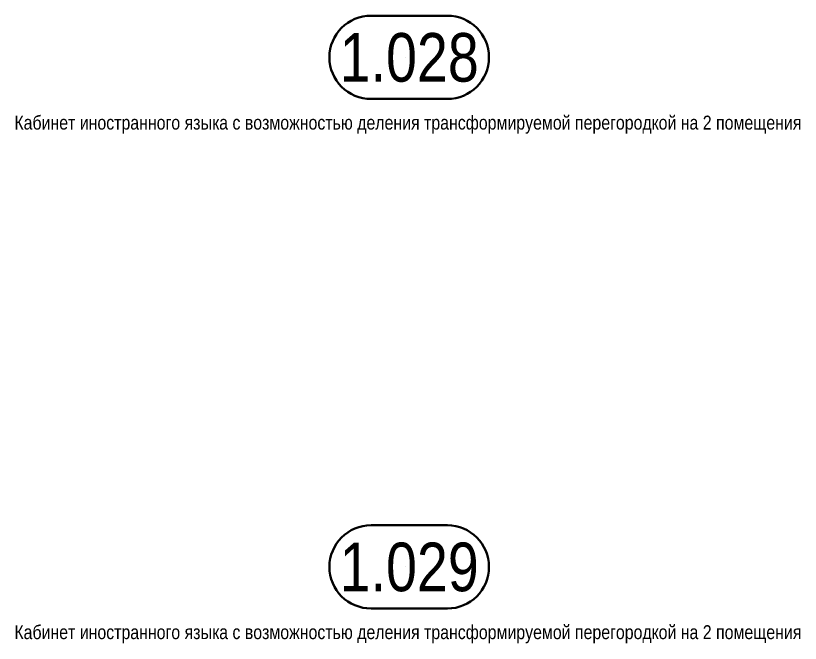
# Model space of a CAD drawing. Header units: millimetres. Extents: x -24360 to 609566, y -391049 to 148426.
# Drawn here: x 244807 to 267973, y -53913 to -35396 of the extents above; entities that cross this region are included whole.
import ezdxf
from ezdxf.enums import TextEntityAlignment as Align

# ---------------------------------------------------------------- set-up
doc = ezdxf.new("R2010")
doc.units = ezdxf.units.MM
doc.layers.get('Defpoints').update_dxf_attribs({"color": 140})
doc.layers.add('осново', color=7, linetype='Continuous', lineweight=30)
doc.styles.add('style1', font='ARIALN.TTF')

# ---------------------------------------------------------------- blocks, each defined once
blk = doc.blocks.new('MOK-МаркаПом_овал_ареал')
for p, q in [((-2.75, 3), (2.75, 3)), ((-2.75, -3), (2.75, -3))]:
    blk.add_line(p, q)
for centre, radius, start, end in [((-2.75, 0), 3, 90, 270), ((2.75, 0), 3, 270, 90), ((-3.75, 0), 3.5, 0, 0.001)]:
    blk.add_arc(centre, radius, start, end)
at = {"color": 0, "style": 'style1'}
blk.add_attdef('АР-ПОМЕЩЕНИЕ:НОМЕР', text='', height=3.5, dxfattribs=at).set_placement((0, 0), align=Align.MIDDLE)

msp = doc.modelspace()

# ---------------------------------------------------------------- block references
at = {"layer": 'осново', "color": 18, "linetype": 'Continuous', "lineweight": 5, "true_color": 0x000000}
ref = msp.add_blockref('MOK-МаркаПом_овал_ареал', (256425.319, -36625.026), dxfattribs=dict(at, xscale=409.5396169049353, yscale=409.5396169049353, zscale=409.5396169049353))
ref.add_attrib('АР-ПОМЕЩЕНИЕ:НОМЕР', '1.028', dxfattribs={"layer": '0', "color": 0, "height": 1433.3887, "style": 'style1'}).set_placement((256425.319, -36625.026), align=Align.MIDDLE)
ref.add_attrib('АР-ПОМЕЩЕНИЕ:НАИМЕНОВАНИЕ', 'Кабинет иностранного языка с возможностью деления трансформируемой перегородкой на 2 помещения', dxfattribs={"layer": 'Defpoints', "color": 2, "height": 409.53962, "style": 'style1'}).set_placement((256386.76, -38596.521), align=Align.MIDDLE)
ref = msp.add_blockref('MOK-МаркаПом_овал_ареал', (256425.319, -51658.554), dxfattribs=dict(at, xscale=409.5396169049353, yscale=409.5396169049353, zscale=409.5396169049353))
ref.add_attrib('АР-ПОМЕЩЕНИЕ:НОМЕР', '1.029', dxfattribs={"layer": '0', "color": 0, "height": 1433.3887, "style": 'style1'}).set_placement((256425.319, -51658.554), align=Align.MIDDLE)
ref.add_attrib('АР-ПОМЕЩЕНИЕ:НАИМЕНОВАНИЕ', 'Кабинет иностранного языка с возможностью деления трансформируемой перегородкой на 2 помещения', dxfattribs={"layer": 'Defpoints', "color": 2, "height": 409.53962, "style": 'style1'}).set_placement((256386.76, -53630.049), align=Align.MIDDLE)

doc.saveas('drawing.dxf')
